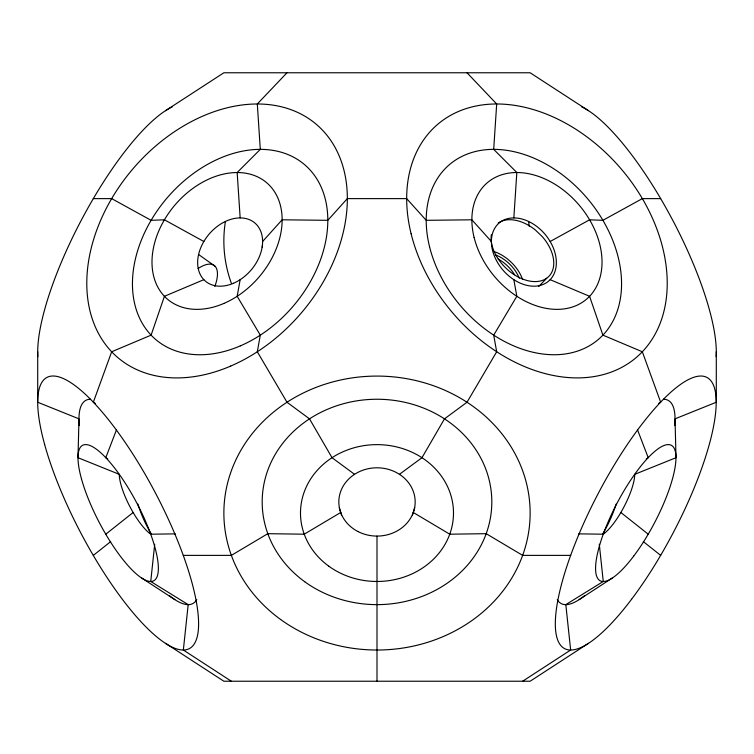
<?xml version="1.0" encoding="UTF-8"?>
<svg xmlns="http://www.w3.org/2000/svg" width="754" height="754" viewBox="0 0 754 754"><rect width="100%" height="100%" fill="white"/><g stroke="black" fill="none" stroke-linecap="round" stroke-linejoin="round"><path stroke-width="1.13" d="M513.842 217.915L516.829 172.525L493.7 149.367L496.688 103.977L467.009 72.77M154.711 544.237L150.743 581.475L188.18 604.633L183.345 650.023L231.355 681.23M240.158 279.677L237.171 296.294L260.3 335.144L257.312 351.76L286.991 402.24L309.517 418.856L332.033 457.706L354.559 474.323M116.55 429.648L105.777 457.706L107.737 458.884M262.599 241.506L282.128 219.8L327.792 220.319L347.321 198.622L406.679 198.622L426.208 220.319L471.872 219.8L491.401 241.506M286.991 72.77L257.312 103.977L260.3 149.367L237.171 172.525L240.158 217.915M538.733 286.473L546.707 278.245M105.777 534.2L133.147 512.494M93.326 555.378L110.659 541.636M399.441 474.323L421.967 457.706L444.483 418.856L467.009 402.24L496.688 351.76L493.7 335.144L516.829 296.294L513.842 279.677M165.531 110.678L223.863 72.77L530.137 72.77L588.469 110.678M579.176 599.609L612.154 578.13M522.645 681.23L570.655 650.023L565.82 604.633L603.257 581.475L599.289 544.237M588.469 643.322L530.137 681.23L223.863 681.23L165.531 643.322M658.713 403.428L660.674 402.24L642.333 351.76L602.898 335.144L589.581 296.294L550.147 279.677M646.263 458.884L648.223 457.706L637.45 429.648M340.695 512.494L304.248 534.2L267.802 533.681L231.355 555.378L183.345 555.378M550.147 241.506L589.581 219.8L602.898 220.319L642.333 198.622L660.674 198.622M203.853 279.677L164.419 296.294L151.102 335.144L111.667 351.76L93.326 402.24L95.287 403.428M150.743 534.2L175.314 533.86M93.326 198.622L111.667 198.622L151.102 220.319L164.419 219.8L203.853 241.506M570.655 555.378L522.645 555.378L486.198 533.681L449.752 534.2L413.305 512.494M578.686 533.86L603.257 534.2M141.846 578.13L174.824 599.609M198.773 254.635L214.956 266.162M620.853 512.494L648.223 534.2M643.341 541.636L660.674 555.378M716.3 351.76L716.3 402.24L675.019 418.856L676.008 457.706L634.727 474.323A38.171 10.556 -62.3 0 1 623.765 507.282A38.171 10.556 -62.3 0 1 602.861 534.416M377 536.085L377 681.23M37.7 351.76L37.7 402.24L78.981 418.856L77.992 457.706L119.273 474.323A38.171 10.556 62.3 0 0 130.235 507.282A38.171 10.556 62.3 0 0 151.139 534.416M198.095 268.537A36.899 15.297 -54.5 0 1 214.843 286.426M491.335 234.73A36.899 24.053 44.1 0 0 534.077 281.572A36.899 24.053 44.1 0 0 542.286 236.643L535.331 229.97A36.899 24.053 44.1 0 0 498.177 223.061M498.215 259.065A29.585 19.284 44.1 0 1 514.567 274.729M495.482 254.89A29.585 19.284 44.1 0 1 519.27 278.245M494.341 251.648A33.28 21.696 44.1 0 1 522.56 279.338M581.607 106.823A153.137 42.328 62.3 0 1 670.636 216.332A153.137 42.328 62.3 0 1 716.14 356.595M663.492 399.243A114.815 31.734 -62.3 0 1 674.689 425.624M584.473 595.754A114.815 31.734 -62.3 0 1 557.244 599.609M616.112 504.087A114.815 83.081 -49.6 0 1 602.898 533.681M339.272 507.687A153.137 110.81 49.6 0 1 341.6 515.312M412.4 515.312A153.137 110.81 -49.6 0 1 414.728 507.687M231.355 283.268A153.137 136.974 0 0 1 225.371 221.751M528.629 221.751A153.137 136.974 0 0 1 529.251 226.247M37.86 356.595A153.137 42.328 -62.3 0 1 83.364 216.332A153.137 42.328 -62.3 0 1 172.393 106.823M196.756 599.609A114.815 31.734 62.3 0 1 169.527 595.754M79.311 425.624A114.815 31.734 62.3 0 1 90.508 399.243M262.298 247.453A114.815 102.695 0 0 1 262.439 245.154M151.102 533.681A114.815 83.081 49.6 0 1 137.888 504.087M411.118 233.778A153.137 110.81 49.6 0 0 629.053 362.985A153.137 110.81 49.6 0 0 570.655 126.069A153.137 110.81 49.6 0 0 411.118 233.778M429.535 246.681A114.815 83.081 49.6 0 0 592.936 343.56A114.815 83.081 49.6 0 0 549.157 165.927A114.815 83.081 49.6 0 0 429.535 246.681M474.087 237.369A76.493 55.353 49.6 0 0 582.955 301.911A76.493 55.353 49.6 0 0 553.785 183.561A76.493 55.353 49.6 0 0 474.087 237.369M492.513 250.271A38.171 27.625 49.6 0 0 546.839 282.477A38.171 27.625 49.6 0 0 532.286 223.42A38.171 27.625 49.6 0 0 492.513 250.271M280.629 619.496A153.137 136.974 0 0 0 528.252 534.482A153.137 136.974 0 0 0 322.118 385.181A153.137 136.974 0 0 0 280.629 619.496M631.579 599.251A153.137 42.328 -62.3 0 0 707.525 377.773A153.137 42.328 -62.3 0 0 568.271 562.145A153.137 42.328 -62.3 0 0 631.579 599.251M304.748 581.749A114.815 102.695 0 0 0 490.402 518.007A114.815 102.695 0 0 0 335.85 406.067A114.815 102.695 0 0 0 304.748 581.749M357.914 531.513A38.171 34.147 0 0 0 415.171 501.938A38.171 34.147 0 0 0 357.914 472.372A38.171 34.147 0 0 0 357.914 531.513M328.857 566.226A76.493 68.416 0 0 0 452.551 523.757A76.493 68.416 0 0 0 349.583 449.177A76.493 68.416 0 0 0 328.857 566.226M633.69 556.113A76.493 21.14 -62.3 0 0 671.625 445.473A76.493 21.14 -62.3 0 0 602.06 537.574A76.493 21.14 -62.3 0 0 633.69 556.113M230.677 366.076A153.137 110.81 -49.6 0 0 322.448 130.131A153.137 110.81 -49.6 0 0 98.058 226.624A153.137 110.81 -49.6 0 0 230.677 366.076M240.328 345.879A114.815 83.081 -49.6 0 0 309.14 168.971A114.815 83.081 -49.6 0 0 140.894 241.327A114.815 83.081 -49.6 0 0 240.328 345.879M233.514 283.25A38.171 27.625 -49.6 0 0 256.398 224.438A38.171 27.625 -49.6 0 0 200.451 248.49A38.171 27.625 -49.6 0 0 233.514 283.25M223.863 303.447A76.493 55.353 -49.6 0 0 269.706 185.597A76.493 55.353 -49.6 0 0 157.614 233.797A76.493 55.353 -49.6 0 0 223.863 303.447M44.656 444.568A153.137 42.328 62.3 0 0 183.345 650.023A153.137 42.328 62.3 0 0 126.625 444.568A153.137 42.328 62.3 0 0 44.656 444.568M81.47 478.847A76.493 21.14 62.3 0 0 150.743 581.475A76.493 21.14 62.3 0 0 122.412 478.847A76.493 21.14 62.3 0 0 81.47 478.847"/></g></svg>
